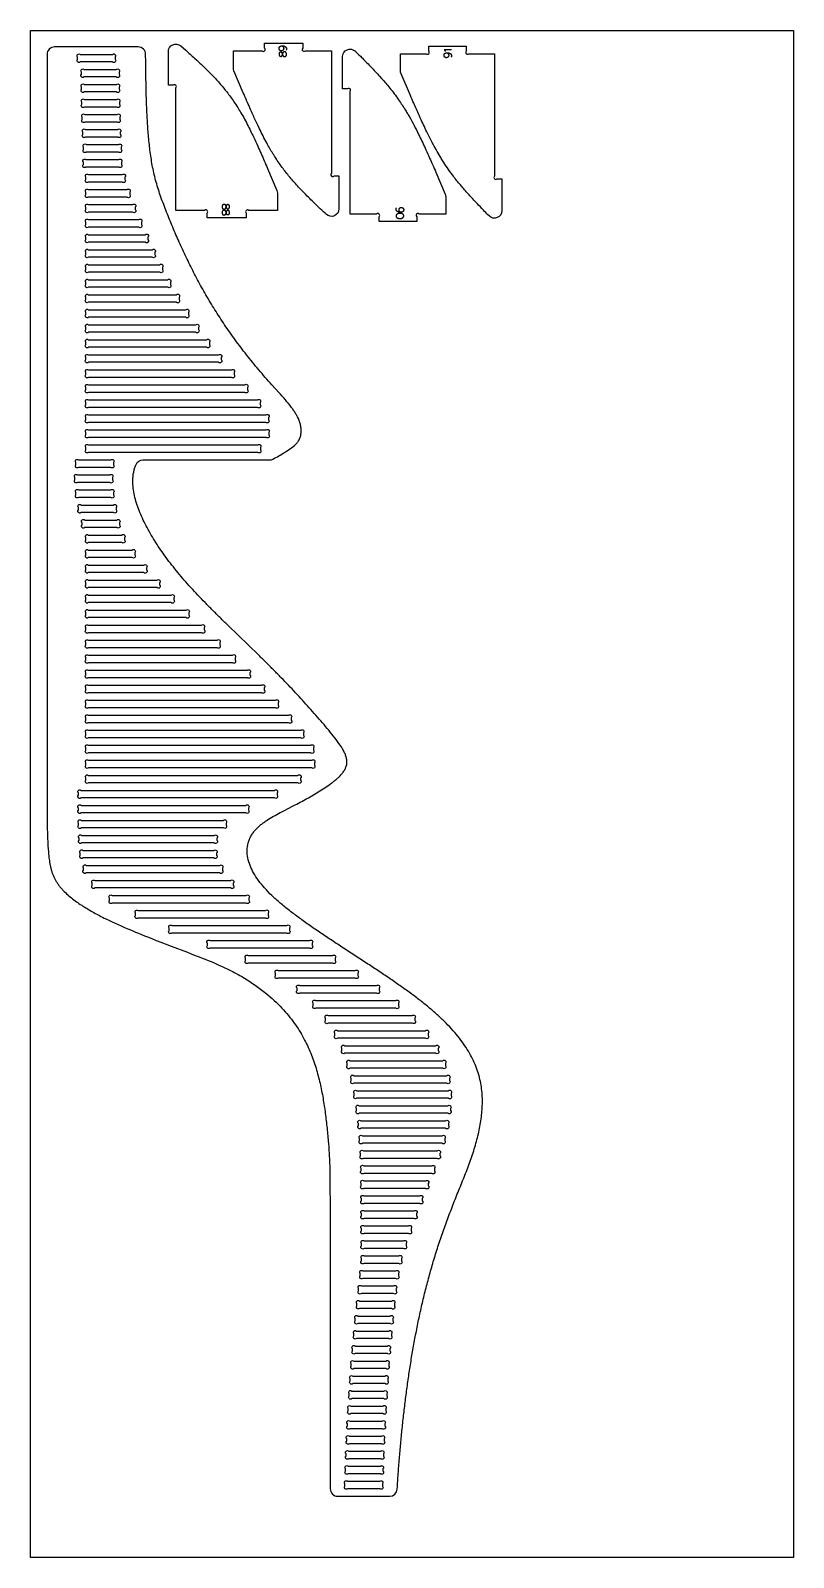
# Model space of a CAD drawing. Header units: millimetres. Extents: x 129 to 4060, y -1224 to 1216.
# Drawn here: x 2840 to 4060, y -1224 to 1216 of the extents above; entities that cross this region are included whole.
import ezdxf

# ---------------------------------------------------------------- set-up
doc = ezdxf.new("R2010")
doc.units = ezdxf.units.MM
for name, color, linetype, true_color in [('cnc kesim', 30, 'Continuous', 0xff7300), ('Layer 01', 18, 'Continuous', 0x000000), ('çizim', 5, 'Continuous', 0x0500ff)]:
    doc.layers.add(name, color=color, linetype=linetype, true_color=true_color)

msp = doc.modelspace()

# ---------------------------------------------------------------- linework, layer by layer
at = {"layer": 'cnc kesim'}
for points in [[(3319.3, -1109.5), (3319.3, -1114.6, 0.414214), (3331.3, -1126.6), (3414.5, -1126.6, 0.395656), (3426.4, -1115.3), (3426.5, -1114.6, -0.002174), (3428.1, -1090.6, -0.002402), (3429.9, -1066.6, -0.00255), (3432, -1042.6, -0.002712), (3434.4, -1018.6, -0.00289), (3437, -994.6, -0.003086), (3439.9, -970.6, -0.003301), (3443.1, -946.6, -0.003538), (3446.6, -922.6, -0.003799), (3450.5, -898.6, -0.004084), (3454.8, -874.6, -0.004393), (3459.5, -850.6, -0.004726), (3464.7, -826.6, -0.005075), (3470.3, -802.6, -0.005425), (3476.5, -778.6, -0.005749), (3483.3, -754.6, -0.005991), (3490.7, -730.6, -0.006044), (3498.7, -706.6, -0.005838), (3507.4, -682.6, -0.004869), (3516.6, -658.6, -0.002242), (3526.2, -634.6, 0.002085), (3535.9, -610.6, 0.010889), (3544.8, -586.6, 0.015032), (3552.4, -562.6, 0.01927), (3558.2, -538.6, 0.024917), (3561.7, -514.6, 0.031544), (3562.6, -490.6, 0.018351), (3561.8, -478.6, 0.019879), (3560.1, -466.6, 0.021132), (3557.3, -454.6, 0.021683), (3553.5, -442.6, 0.021428), (3548.4, -430.6, 0.02019), (3542.2, -418.6, 0.018624), (3534.7, -406.6, 0.017367), (3526, -394.6, 0.01584), (3516, -382.6, 0.014101), (3504.7, -370.6, 0.01226), (3492.1, -358.6, 0.010411), (3478.3, -346.6, 0.008629), (3463.5, -334.6, 0.006967), (3447.6, -322.6, 0.005456), (3430.9, -310.6, 0.004114), (3413.5, -298.6, 0.002897), (3395.6, -286.6, 0.002107), (3377.3, -274.6), (3340.4, -250.6, -0.00152), (3322.2, -238.6, -0.002614), (3304.2, -226.6, -0.003886), (3286.7, -214.6, -0.005378), (3270, -202.6, -0.00758), (3254.1, -190.6, -0.010298), (3239.3, -178.6, -0.015359), (3226, -166.6, -0.01958), (3214.4, -154.6, -0.023653), (3204.7, -142.6, -0.028929), (3196.9, -130.6, -0.035719), (3191.2, -118.6, -0.044149), (3187.7, -106.6, -0.05373), (3186.5, -94.6, -0.06306), (3188.2, -82.6), (3188.2, -82.5, -0.015795), (3189.1, -79.6, -0.015755), (3190.2, -76.8, -0.01558), (3191.4, -74, -0.015223), (3192.8, -71.4, -0.014675), (3194.4, -68.8, -0.013976), (3196.1, -66.3, -0.013111), (3197.9, -63.9, -0.012195), (3199.9, -61.6, -0.015453), (3202, -59.4), (3204.1, -57.3, -0.009286), (3206.3, -55.3, -0.008381), (3208.6, -53.4, -0.007522), (3211, -51.5, -0.006726), (3213.4, -49.7, -0.005989), (3215.9, -48, -0.010002), (3218.4, -46.3), (3220.9, -44.7), (3223.5, -43.1), (3226.1, -41.5), (3228.7, -40), (3231.3, -38.5), (3234, -37.1), (3236.6, -35.6), (3239.3, -34.2), (3242, -32.8), (3247.3, -30.1), (3258.1, -24.6), (3263.4, -21.8), (3266.1, -20.4), (3268.8, -19), (3271.4, -17.6), (3274.1, -16.2), (3276.8, -14.7), (3279.4, -13.3), (3282, -11.8), (3284.7, -10.4), (3287.3, -8.9), (3289.9, -7.4), (3292.5, -5.9), (3295.1, -4.3), (3297.7, -2.8), (3300.3, -1.2), (3302.9, 0.4), (3305.4, 2), (3308, 3.6), (3310.5, 5.3), (3313, 6.9), (3315.5, 8.6), (3317.9, 10.4), (3320.4, 12.2), (3322, 13.4), (3322.8, 14), (3325.1, 15.9, 0.005433), (3327.5, 17.8, 0.006236), (3329.8, 19.7, 0.007282), (3332, 21.7, 0.008421), (3334.2, 23.8, 0.010333), (3336.3, 26, 0.012381), (3338.2, 28.3, 0.015417), (3340.1, 30.6, 0.01893), (3341.8, 33.1, 0.022982), (3343.3, 35.7, 0.016225), (3344, 37.4), (3344.5, 38.5, 0.029453), (3345.3, 41.3, 0.03212), (3345.9, 44.3, 0.031151), (3346, 47.2, 0.029261), (3345.8, 50.2, 0.025794), (3345.3, 53.2, 0.021675), (3344.5, 56.1, 0.01791), (3343.5, 58.9, 0.014109), (3342.4, 61.4), (3342.3, 61.6, 0.01179), (3340.9, 64.3, 0.009402), (3339.4, 67, 0.007706), (3337.9, 69.5, 0.00901), (3336.3, 72.1), (3335.3, 73.4, 0.014275), (3326.5, 85.4, 0.006157), (3316.9, 97.4, 0.004447), (3306.9, 109.4, 0.003573), (3296.5, 121.4, 0.003064), (3285.9, 133.4, 0.002749), (3275, 145.4, 0.002547), (3263.9, 157.4, 0.00242), (3252.6, 169.4, 0.002344), (3241, 181.4, 0.002307), (3229.2, 193.4, 0.002403), (3217.2, 205.4, 0.002915), (3205, 217.4), (3155.5, 265.4, -0.001509), (3143.2, 277.4, -0.00217), (3131.2, 289.4, -0.002877), (3119.3, 301.4, -0.003657), (3107.8, 313.4, -0.004539), (3096.6, 325.4, -0.005559), (3085.9, 337.4, -0.006634), (3075.7, 349.4, -0.007036), (3066.1, 361.4, -0.007393), (3057, 373.4, -0.007854), (3048.5, 385.4, -0.008451), (3040.5, 397.4, -0.009228), (3033.2, 409.4, -0.010254), (3026.5, 421.4, -0.011632), (3020.4, 433.4, -0.013403), (3015.1, 445.4, -0.016063), (3010.6, 457.4, -0.020198), (3007.1, 469.4, -0.024768), (3004.7, 481.4, -0.031609), (3003.7, 493.4, -0.013333), (3003.7, 497.1), (3003.7, 497.9, -0.009462), (3003.9, 500.9, -0.009955), (3004.1, 503.9, -0.010444), (3004.5, 506.9, -0.010936), (3005.1, 509.9, -0.011404), (3005.7, 512.8, -0.011856), (3006.5, 515.8), (3007, 517.4, -0.021073), (3008.8, 522.1, -0.30123), (3019.8, 529.4), (3222.2, 529.4, 0.119984), (3227.7, 530.8, 0.017965), (3246.4, 541.4, 0.020541), (3257.6, 549, 0.054786), (3266.4, 556.8), (3267.1, 557.6, 0.025346), (3268.7, 560.1, 0.025507), (3270.1, 562.8, 0.024388), (3271.2, 565.4), (3271.2, 565.6, 0.02478), (3272.1, 568.4, 0.023797), (3272.6, 571.4, 0.02237), (3272.9, 574.4, 0.020788), (3272.9, 577.4, 0.019237), (3272.7, 580.4, 0.017646), (3272.3, 583.3, 0.016189), (3271.6, 586.3, 0.015953), (3270.8, 589.2), (3270.7, 589.4, 0.052568), (3265.4, 601.4), (3264.6, 602.8, 0.008114), (3263, 605.4, 0.00704), (3261.3, 607.9, 0.006067), (3259.6, 610.4, 0.006279), (3257.8, 612.8), (3257.4, 613.4, 0.015156), (3247.7, 625.4, 0.005777), (3237.1, 637.4), (3226.2, 649.4, -0.003167), (3215.5, 661.4, -0.004912), (3205.1, 673.4, -0.004849), (3195.1, 685.4, -0.004638), (3185.5, 697.4, -0.004511), (3176.3, 709.4, -0.00444), (3167.4, 721.4, -0.004409), (3158.8, 733.4, -0.004409), (3150.5, 745.4, -0.004431), (3142.6, 757.4, -0.004474), (3134.9, 769.4, -0.004532), (3127.6, 781.4, -0.004581), (3120.5, 793.4, -0.004304), (3113.7, 805.4, -0.003954), (3107.2, 817.4, -0.003678), (3100.9, 829.4, -0.003461), (3094.9, 841.4, -0.003295), (3089, 853.4, -0.003172), (3083.4, 865.4, -0.003089), (3077.9, 877.4, -0.003044), (3072.6, 889.4, -0.003039), (3067.4, 901.4, -0.003076), (3062.5, 913.4, -0.003162), (3057.7, 925.4, -0.002944), (3053.1, 937.4, -0.004519), (3048.7, 949.4, -0.00805), (3044.6, 961.4, -0.010171), (3041, 973.4, -0.010481), (3037.9, 985.4, -0.009558), (3035.4, 997.4, -0.008233), (3033.3, 1009.4, -0.006865), (3031.5, 1021.4, -0.005655), (3030.1, 1033.4, -0.004655), (3028.9, 1045.4, -0.00385), (3027.9, 1057.4, -0.003208), (3027.1, 1069.4, -0.002697), (3026.4, 1081.4, -0.002288), (3025.9, 1093.4, -0.001957), (3025.4, 1105.4, -0.00315), (3025.1, 1117.4), (3024.8, 1129.4), (3024.6, 1141.4), (3024.4, 1153.4), (3024.3, 1165.4), (3024.2, 1177.4), (3024.2, 1177.5, 0.413177), (3012.2, 1189.4), (2878.6, 1189.4, 0.414214), (2866.6, 1177.4), (2866.6, -10.6, 0.001145), (2866.6, -34.6, 0.003073), (2866.9, -58.6, 0.007485), (2867.7, -82.6), (2867.9, -85.6), (2868, -88.2), (2868.2, -90.7), (2868.4, -93.3), (2868.6, -95.8), (2868.8, -98.3), (2869, -100.8), (2869.3, -103.4), (2869.6, -105.9), (2869.6, -106.6), (2869.9, -108.4), (2870.2, -110.9), (2870.6, -113.4), (2871, -115.9), (2871.5, -118.4), (2872.1, -120.9, 0.006274), (2872.7, -123.4, 0.006828), (2873.3, -125.8, 0.007349), (2874.1, -128.3, 0.007914), (2874.8, -130.6), (2874.9, -130.7, 0.008257), (2875.7, -133, 0.008603), (2876.7, -135.4, 0.008842), (2877.7, -137.7, 0.008977), (2878.9, -140, 0.008995), (2880.1, -142.2, 0.008897), (2881.3, -144.4, 0.008701), (2882.7, -146.6, 0.008406), (2884.1, -148.6, 0.008048), (2885.6, -150.7, 0.007626), (2887.2, -152.7, 0.00711), (2888.8, -154.6), (2888.8, -154.6, 0.006714), (2890.5, -156.5, 0.006268), (2892.2, -158.4, 0.011283), (2894, -160.2), (2895.8, -162), (2897.7, -163.7), (2899.5, -165.5), (2901.5, -167.1), (2903.4, -168.8), (2905.4, -170.4), (2907.4, -171.9), (2909.4, -173.5), (2911.4, -175), (2913.5, -176.5), (2915.5, -178), (2917.6, -179.4), (2919.7, -180.8), (2921.9, -182.2), (2924, -183.6), (2926.1, -184.9), (2928.3, -186.3), (2930.5, -187.6), (2932.7, -188.9), (2934.8, -190.2), (2937.1, -191.4), (2939.3, -192.7), (2941.5, -193.9), (2943.7, -195.1), (2945.9, -196.3), (2948.2, -197.5), (2950.4, -198.7), (2952.7, -199.9), (2955, -201), (2958, -202.6), (2959.5, -203.3), (2961.8, -204.4), (2964.1, -205.5), (2966.4, -206.6), (2968.6, -207.7), (2970.9, -208.8), (2975.6, -210.9), (2980.2, -213), (2984.8, -215.1), (2989.5, -217.1), (2994.1, -219.1), (2998.8, -221.1), (3003.5, -223.1), (3008.2, -225), (3012.9, -227), (3017.6, -228.9), (3022.3, -230.8), (3027, -232.7), (3034.1, -235.5), (3041.2, -238.3), (3048.3, -241.1), (3055.4, -243.8), (3064.9, -247.4), (3091, -257.4), (3098.1, -260.1), (3105.2, -262.9), (3109.9, -264.7), (3114.7, -266.6), (3119.4, -268.5), (3124.1, -270.4), (3128.8, -272.3), (3133.5, -274.3), (3135.8, -275.3), (3138.1, -276.3), (3140.4, -277.3), (3142.8, -278.3), (3145.1, -279.4), (3147.4, -280.4), (3149.7, -281.5), (3152, -282.6), (3154.3, -283.7), (3156.6, -284.8), (3158.9, -285.9), (3161.1, -287), (3163.4, -288.2), (3165.6, -289.4), (3167.9, -290.6), (3170.1, -291.8), (3172.3, -293), (3174.6, -294.2), (3176.8, -295.5), (3179, -296.8), (3181.2, -298), (3182, -298.6, -0.035116), (3216.3, -322.6, -0.033381), (3242.1, -346.6, -0.033905), (3261.9, -370.6, -0.031479), (3276.8, -394.6, -0.026655), (3288.1, -418.6, -0.022189), (3296.6, -442.6, -0.018548), (3303, -466.6, -0.013252), (3307.8, -490.6, -0.009623), (3311.4, -514.6, -0.007481), (3314.3, -538.6, -0.005898), (3316.4, -562.6), (3316.9, -568.6), (3317.3, -573.6), (3317.6, -578.7), (3317.7, -581.2), (3317.9, -583.8), (3318, -586.6), (3318.1, -588.8), (3318.2, -591.4), (3318.3, -593.9), (3318.5, -599), (3318.6, -604.1), (3318.7, -609.2), (3318.7, -610.6, -0.002345), (3318.9, -634.6), (3319, -657.4), (3319.1, -682.6), (3319.2, -705.7), (3319.2, -746.3), (3319.3, -790.6), (3319.3, -862.6), (3319.3, -982.6)], [(2971.2, 1177.4, -1), (2975.4, 1173.2), (2975.4, 1169.7, -1), (2971.2, 1165.4), (2919.7, 1165.4, -1), (2915.4, 1169.7), (2915.4, 1173.2, -1), (2919.7, 1177.4)], [(3072.5, 1123.9, 1), (3068.2, 1128.2), (3060.5, 1128.2), (3060.5, 1181.9, -0.292863), (3067.5, 1192.8, -0.293626), (3080.3, 1191), (3088.4, 1184, -0.003444), (3095.2, 1177.9, -0.002675), (3102.3, 1171.5), (3106.1, 1168.1, -0.006356), (3116, 1158.7, -0.006479), (3126.3, 1148.5), (3129.3, 1145.5, -0.011715), (3142, 1131.8), (3144, 1129.5, -0.012763), (3154, 1117.4, -0.016587), (3165.3, 1101.9, -0.009293), (3171.5, 1092.4, -0.007232), (3176.4, 1084.3, -0.014603), (3188.1, 1063, -0.003811), (3193.1, 1052.8, -0.006069), (3201.9, 1034.3), (3203.5, 1030.7, -0.004334), (3213.9, 1007.2, -0.001124), (3219.2, 995.1), (3234, 960, -0.099428), (3234.9, 955.5), (3234.9, 928.2), (3189.1, 928.2, 1), (3184.9, 923.9), (3184.9, 916.2), (3122.5, 916.2), (3122.5, 923.9, 1), (3118.2, 928.2), (3072.5, 928.2)], [(3321.3, 987.4, 1), (3325.6, 983.2), (3333.3, 983.2), (3333.3, 930.6, -0.297521), (3326.1, 919.6, -0.298355), (3313.2, 921.8), (3311.4, 923.5, -0.002928), (3300.8, 933.4), (3297, 937, -0.003783), (3290.5, 943.3, -0.003597), (3282.7, 951, -0.006564), (3271.3, 962.8), (3268.8, 965.5, -0.012145), (3255.3, 980.7), (3254.4, 981.8, -0.015679), (3242.5, 996.9, -0.017576), (3230.3, 1014.8, -0.003491), (3227.7, 1018.9, -0.013658), (3217.9, 1035.9, -0.012164), (3206.3, 1058.5), (3204, 1063.4, -0.004669), (3196, 1080.6, -0.004004), (3185.7, 1103.7), (3185.5, 1104.1, -0.001449), (3180.3, 1116.2), (3165.4, 1151.3, -0.100061), (3164.5, 1155.9), (3164.5, 1183.2), (3210.3, 1183.2, 1), (3214.5, 1187.4), (3214.5, 1195.2), (3275.3, 1195.2), (3275.3, 1187.4, 1), (3279.6, 1183.2), (3321.3, 1183.2)], [(3339.1, 1173.8, -0.663334), (3359.5, 1182.4), (3359.9, 1182, -0.003022), (3370, 1172), (3370.9, 1171.2, -0.003121), (3379.8, 1162.2, -0.002559), (3386.3, 1155.4, -0.006624), (3398.2, 1142.7), (3401.5, 1139, -0.01167), (3414.6, 1123.6), (3416.3, 1121.5, -0.017897), (3430.3, 1102.7, -0.014084), (3440.7, 1086.5, -0.005838), (3444.1, 1081, -0.01657), (3458.9, 1053.3, -0.002895), (3462, 1047, -0.005699), (3472.4, 1024.8, -0.002409), (3478.3, 1011.7, -0.001454), (3482.9, 1001.3, -0.002138), (3488.2, 989.2), (3503.1, 954.2, -0.100701), (3504.1, 949.5), (3504.1, 922.3), (3461.8, 922.3, 1), (3457.6, 918), (3457.6, 910.3), (3397.6, 910.3), (3397.6, 918, 1), (3393.3, 922.3), (3351.1, 922.3), (3351.1, 1118, 1), (3346.9, 1122.3), (3339.1, 1122.3)], [(3582, 982.7, 1), (3586.2, 978.5), (3594, 978.5), (3594, 927.8, -0.669973), (3573.4, 919.3, -0.001521), (3566.2, 926.6), (3564.2, 928.7, -0.003431), (3554.7, 938.6, -0.002362), (3548.8, 944.8, -0.006078), (3536.8, 958.1, -0.00385), (3531.5, 964.1, -0.009234), (3520.7, 977.2, -0.007136), (3514.8, 984.8, -0.020497), (3498.9, 1007.9, -0.005165), (3495, 1014.2, -0.015881), (3482.4, 1036.7, -0.007191), (3473.8, 1053.8, -0.005911), (3463.4, 1075.9), (3461.4, 1080.1, -0.002973), (3452.8, 1099.4, -0.001112), (3447.6, 1111.6), (3432.6, 1146.6, -0.100837), (3431.6, 1151.3), (3431.6, 1178.5), (3472.6, 1178.5, 1), (3476.8, 1182.7), (3476.8, 1190.5), (3536.8, 1190.5), (3536.8, 1182.7, 1), (3541, 1178.5), (3582, 1178.5)], [(2977.3, 1153.4, -1), (2981.6, 1149.2), (2981.6, 1145.7, -1), (2977.3, 1141.4), (2925.8, 1141.4, -1), (2921.6, 1145.7), (2921.6, 1149.2, -1), (2925.8, 1153.4)], [(2977.6, 1129.4, -1), (2981.8, 1125.2), (2981.8, 1121.7, -1), (2977.6, 1117.4), (2926.1, 1117.4, -1), (2921.8, 1121.7), (2921.8, 1125.2, -1), (2926.1, 1129.4)], [(2978, 1105.4, -1), (2982.2, 1101.2), (2982.2, 1097.7, -1), (2978, 1093.4), (2926.5, 1093.4, -1), (2922.2, 1097.7), (2922.2, 1101.2, -1), (2926.5, 1105.4)], [(2978.6, 1081.4, -1), (2982.8, 1077.2), (2982.8, 1073.7, -1), (2978.6, 1069.4), (2927.1, 1069.4, -1), (2922.8, 1073.7), (2922.8, 1077.2, -1), (2927.1, 1081.4)], [(2979.5, 1057.4, -1), (2983.7, 1053.2), (2983.7, 1049.7, -1), (2979.5, 1045.4), (2928, 1045.4, -1), (2923.7, 1049.7), (2923.7, 1053.2, -1), (2928, 1057.4)], [(2980.8, 1033.4, -1), (2985, 1029.2), (2985, 1025.7, -1), (2980.8, 1021.4), (2929.3, 1021.4, -1), (2925, 1025.7), (2925, 1029.2, -1), (2929.3, 1033.4)], [(2981.1, 1009.4, -1), (2985.4, 1005.2), (2985.4, 1001.7, -1), (2981.1, 997.4), (2928.8, 997.4, -1), (2924.6, 1001.7), (2924.6, 1005.2, -1), (2928.8, 1009.4)], [(2986.8, 985.4, -1), (2991, 981.2), (2991, 977.7, -1), (2986.8, 973.4), (2932.8, 973.4, -1), (2928.6, 977.7), (2928.6, 981.2, -1), (2932.8, 985.4)], [(2994.4, 961.4, -1), (2998.7, 957.2), (2998.7, 953.7, -1), (2994.4, 949.4), (2932.8, 949.4, -1), (2928.6, 953.7), (2928.6, 957.2, -1), (2932.8, 961.4)], [(3003.4, 937.4, -1), (3007.7, 933.2), (3007.7, 929.7, -1), (3003.4, 925.4), (2932.8, 925.4, -1), (2928.6, 929.7), (2928.6, 933.2, -1), (2932.8, 937.4)], [(3013.2, 913.4, -1), (3017.4, 909.2), (3017.4, 905.7, -1), (3013.2, 901.4), (2932.8, 901.4, -1), (2928.6, 905.7), (2928.6, 909.2, -1), (2932.8, 913.4)], [(3023.6, 889.4, -1), (3027.9, 885.2), (3027.9, 881.7, -1), (3023.6, 877.4), (2932.8, 877.4, -1), (2928.6, 881.7), (2928.6, 885.2, -1), (2932.8, 889.4)], [(3034.8, 865.4, -1), (3039, 861.2), (3039, 857.7, -1), (3034.8, 853.4), (2932.8, 853.4, -1), (2928.6, 857.7), (2928.6, 861.2, -1), (2932.8, 865.4)], [(3046.7, 841.4, -1), (3050.9, 837.2), (3050.9, 833.7, -1), (3046.7, 829.4), (2932.8, 829.4, -1), (2928.6, 833.7), (2928.6, 837.2, -1), (2932.8, 841.4)], [(3059.5, 817.4, -1), (3063.7, 813.2), (3063.7, 809.7, -1), (3059.5, 805.4), (2932.8, 805.4, -1), (2928.6, 809.7), (2928.6, 813.2, -1), (2932.8, 817.4)], [(3073.3, 793.4, -1), (3077.6, 789.2), (3077.6, 785.7, -1), (3073.3, 781.4), (2932.8, 781.4, -1), (2928.6, 785.7), (2928.6, 789.2, -1), (2932.8, 793.4)], [(3088.3, 769.4, -1), (3092.6, 765.2), (3092.6, 761.7, -1), (3088.3, 757.4), (2932.8, 757.4, -1), (2928.6, 761.7), (2928.6, 765.2, -1), (2932.8, 769.4)], [(3104.6, 745.4, -1), (3108.8, 741.2), (3108.8, 737.7, -1), (3104.6, 733.4), (2932.8, 733.4, -1), (2928.6, 737.7), (2928.6, 741.2, -1), (2932.8, 745.4)], [(3122, 721.4, -1), (3126.3, 717.2), (3126.3, 713.7, -1), (3122, 709.4), (2932.8, 709.4, -1), (2928.6, 713.7), (2928.6, 717.2, -1), (2932.8, 721.4)], [(3140.9, 697.4, -1), (3145.1, 693.2), (3145.1, 689.7, -1), (3140.9, 685.4), (2932.8, 685.4, -1), (2928.6, 689.7), (2928.6, 693.2, -1), (2932.8, 697.4)], [(3161.3, 673.4, -1), (3165.5, 669.2), (3165.5, 665.7, -1), (3161.3, 661.4), (2932.8, 661.4, -1), (2928.6, 665.7), (2928.6, 669.2, -1), (2932.8, 673.4)], [(3182.8, 649.4, -1), (3187.1, 645.2), (3187.1, 641.7, -1), (3182.8, 637.4), (2932.8, 637.4, -1), (2928.6, 641.7), (2928.6, 645.2, -1), (2932.8, 649.4)], [(3203.2, 625.4, -1), (3207.4, 621.2), (3207.4, 617.7, -1), (3203.2, 613.4), (2932.8, 613.4, -1), (2928.6, 617.7), (2928.6, 621.2, -1), (2932.8, 625.4)], [(3216.5, 601.4, -1), (3220.7, 597.2), (3220.7, 593.7, -1), (3216.5, 589.4), (2932.8, 589.4, -1), (2928.6, 593.7), (2928.6, 597.2, -1), (2932.8, 601.4)], [(3217, 577.4, -1), (3221.2, 573.2), (3221.2, 569.7, -1), (3217, 565.4), (2932.8, 565.4, -1), (2928.6, 569.7), (2928.6, 573.2, -1), (2932.8, 577.4)], [(3203.4, 553.4, -1), (3207.6, 549.2), (3207.6, 545.7, -1), (3203.4, 541.4), (2932.8, 541.4, -1), (2928.6, 545.7), (2928.6, 549.2, -1), (2932.8, 553.4)], [(2968.6, 529.4, -1), (2972.8, 525.2), (2972.8, 521.7, -1), (2968.6, 517.4), (2917, 517.4, -1), (2912.8, 521.7), (2912.8, 525.2, -1), (2917, 529.4)], [(2966.9, 505.4, -1), (2971.1, 501.2), (2971.1, 497.7, -1), (2966.9, 493.4), (2915.4, 493.4, -1), (2911.1, 497.7), (2911.1, 501.2, -1), (2915.4, 505.4)], [(2968.6, 481.4, -1), (2972.8, 477.2), (2972.8, 473.7, -1), (2968.6, 469.4), (2917.1, 469.4, -1), (2912.8, 473.7), (2912.8, 477.2, -1), (2917.1, 481.4)], [(2972.6, 457.4, -1), (2976.8, 453.2), (2976.8, 449.7, -1), (2972.6, 445.4), (2921.1, 445.4, -1), (2916.8, 449.7), (2916.8, 453.2, -1), (2921.1, 457.4)], [(2978.3, 433.4, -1), (2982.5, 429.2), (2982.5, 425.7, -1), (2978.3, 421.4), (2926.8, 421.4, -1), (2922.5, 425.7), (2922.5, 429.2, -1), (2926.8, 433.4)], [(2986.3, 409.4, -1), (2990.5, 405.2), (2990.5, 401.7, -1), (2986.3, 397.4), (2932.8, 397.4, -1), (2928.6, 401.7), (2928.6, 405.2, -1), (2932.8, 409.4)], [(3002.8, 385.4, -1), (3007, 381.2), (3007, 377.7, -1), (3002.8, 373.4), (2932.8, 373.4, -1), (2928.6, 377.7), (2928.6, 381.2, -1), (2932.8, 385.4)], [(3021.5, 361.4, -1), (3025.7, 357.2), (3025.7, 353.7, -1), (3021.5, 349.4), (2932.8, 349.4, -1), (2928.6, 353.7), (2928.6, 357.2, -1), (2932.8, 361.4)], [(3042.4, 337.4, -1), (3046.6, 333.2), (3046.6, 329.7, -1), (3042.4, 325.4), (2932.8, 325.4, -1), (2928.6, 329.7), (2928.6, 333.2, -1), (2932.8, 337.4)], [(3065.1, 313.4, -1), (3069.3, 309.2), (3069.3, 305.7, -1), (3065.1, 301.4), (2932.8, 301.4, -1), (2928.6, 305.7), (2928.6, 309.2, -1), (2932.8, 313.4)], [(3089, 289.4, -1), (3093.2, 285.2), (3093.2, 281.7, -1), (3089, 277.4), (2932.8, 277.4, -1), (2928.6, 281.7), (2928.6, 285.2, -1), (2932.8, 289.4)], [(3113.6, 265.4, -1), (3117.9, 261.2), (3117.9, 257.7, -1), (3113.6, 253.4), (2932.8, 253.4, -1), (2928.6, 257.7), (2928.6, 261.2, -1), (2932.8, 265.4)], [(3138.5, 241.4, -1), (3142.7, 237.2), (3142.7, 233.7, -1), (3138.5, 229.4), (2932.8, 229.4, -1), (2928.6, 233.7), (2928.6, 237.2, -1), (2932.8, 241.4)], [(3163, 217.4, -1), (3167.2, 213.2), (3167.2, 209.7, -1), (3163, 205.4), (2932.8, 205.4, -1), (2928.6, 209.7), (2928.6, 213.2, -1), (2932.8, 217.4)], [(3186.8, 193.4, -1), (3191, 189.2), (3191, 185.7, -1), (3186.8, 181.4), (2932.8, 181.4, -1), (2928.6, 185.7), (2928.6, 189.2, -1), (2932.8, 193.4)], [(3209.7, 169.4, -1), (3213.9, 165.2), (3213.9, 161.7, -1), (3209.7, 157.4), (2932.8, 157.4, -1), (2928.6, 161.7), (2928.6, 165.2, -1), (2932.8, 169.4)], [(3231.7, 145.4, -1), (3235.9, 141.2), (3235.9, 137.7, -1), (3231.7, 133.4), (2932.8, 133.4, -1), (2928.6, 137.7), (2928.6, 141.2, -1), (2932.8, 145.4)], [(3252.7, 121.4, -1), (3256.9, 117.2), (3256.9, 113.7, -1), (3252.7, 109.4), (2932.8, 109.4, -1), (2928.6, 113.7), (2928.6, 117.2, -1), (2932.8, 121.4)], [(3272.3, 97.4, -1), (3276.5, 93.2), (3276.5, 89.7, -1), (3272.3, 85.4), (2932.8, 85.4, -1), (2928.6, 89.7), (2928.6, 93.2, -1), (2932.8, 97.4)], [(3288.1, 73.4, -1), (3292.4, 69.2), (3292.4, 65.7, -1), (3288.1, 61.4), (2932.8, 61.4, -1), (2928.6, 65.7), (2928.6, 69.2, -1), (2932.8, 73.4)], [(3289.8, 49.4, -1), (3294, 45.2), (3294, 41.7, -1), (3289.8, 37.4), (2932.8, 37.4, -1), (2928.6, 41.7), (2928.6, 45.2, -1), (2932.8, 49.4)], [(3267.8, 25.4, -1), (3272, 21.2), (3272, 17.7, -1), (3267.8, 13.4), (2932.8, 13.4, -1), (2928.6, 17.7), (2928.6, 21.2, -1), (2932.8, 25.4)], [(3230.1, 1.4, -1), (3234.3, -2.8), (3234.3, -6.3, -1), (3230.1, -10.6), (2920.8, -10.6, -1), (2916.6, -6.3), (2916.6, -2.8, -1), (2920.8, 1.4)], [(3184.4, -22.6, -1), (3188.7, -26.8), (3188.7, -30.3, -1), (3184.4, -34.6), (2920.9, -34.6, -1), (2916.6, -30.3), (2916.6, -26.8, -1), (2920.9, -22.6)], [(3148.6, -46.6, -1), (3152.8, -50.8), (3152.8, -54.3, -1), (3148.6, -58.6), (2921.2, -58.6, -1), (2916.9, -54.3), (2916.9, -50.8, -1), (2921.2, -46.6)], [(3134, -70.6, -1), (3138.2, -74.8), (3138.2, -78.3, -1), (3134, -82.6), (2922, -82.6, -1), (2917.7, -78.3), (2917.7, -74.8, -1), (2922, -70.6)], [(3133.4, -94.6, -1), (3137.7, -98.8), (3137.7, -102.3, -1), (3133.4, -106.6), (2923.9, -106.6, -1), (2919.6, -102.3), (2919.6, -98.8, -1), (2923.9, -94.6)], [(3142.7, -118.6, -1), (3146.9, -122.8), (3146.9, -126.3, -1), (3142.7, -130.6), (2929.1, -130.6, -1), (2924.8, -126.3), (2924.8, -122.8, -1), (2929.1, -118.6)], [(3160.2, -142.6, -1), (3164.4, -146.8), (3164.4, -150.3, -1), (3160.2, -154.6), (2943, -154.6, -1), (2938.8, -150.3), (2938.8, -146.8, -1), (2943, -142.6)], [(3185.1, -166.6, -1), (3189.3, -170.8), (3189.3, -174.3, -1), (3185.1, -178.6), (2970.7, -178.6, -1), (2966.4, -174.3), (2966.4, -170.8, -1), (2970.7, -166.6)], [(3215.7, -190.6, -1), (3220, -194.8), (3220, -198.3, -1), (3215.7, -202.6), (3012.2, -202.6, -1), (3008, -198.3), (3008, -194.8, -1), (3012.2, -190.6)], [(3250, -214.6, -1), (3254.2, -218.8), (3254.2, -222.3, -1), (3250, -226.6), (3066.1, -226.6, -1), (3061.9, -222.3), (3061.9, -218.8, -1), (3066.1, -214.6)], [(3286.2, -238.6, -1), (3290.4, -242.8), (3290.4, -246.3, -1), (3286.2, -250.6), (3127.3, -250.6, -1), (3123, -246.3), (3123, -242.8, -1), (3127.3, -238.6)], [(3323.1, -262.6, -1), (3327.3, -266.8), (3327.3, -270.3, -1), (3323.1, -274.6), (3188.3, -274.6, -1), (3184.1, -270.3), (3184.1, -266.8, -1), (3188.3, -262.6)], [(3359.3, -286.6, -1), (3363.5, -290.8), (3363.5, -294.3, -1), (3359.3, -298.6), (3236.2, -298.6, -1), (3232, -294.3), (3232, -290.8, -1), (3236.2, -286.6)], [(3393.4, -310.6, -1), (3397.6, -314.8), (3397.6, -318.3, -1), (3393.4, -322.6), (3270.5, -322.6, -1), (3266.3, -318.3), (3266.3, -314.8, -1), (3270.5, -310.6)], [(3424.1, -334.6, -1), (3428.3, -338.8), (3428.3, -342.3, -1), (3424.1, -346.6), (3296.4, -346.6, -1), (3292.1, -342.3), (3292.1, -338.8, -1), (3296.4, -334.6)], [(3450.4, -358.6, -1), (3454.7, -362.8), (3454.7, -366.3, -1), (3450.4, -370.6), (3316.1, -370.6, -1), (3311.9, -366.3), (3311.9, -362.8, -1), (3316.1, -358.6)], [(3471.7, -382.6, -1), (3476, -386.8), (3476, -390.3, -1), (3471.7, -394.6), (3331, -394.6, -1), (3326.8, -390.3), (3326.8, -386.8, -1), (3331, -382.6)], [(3488, -406.6, -1), (3492.2, -410.8), (3492.2, -414.3, -1), (3488, -418.6), (3342.3, -418.6, -1), (3338.1, -414.3), (3338.1, -410.8, -1), (3342.3, -406.6)], [(3499.2, -430.6, -1), (3503.5, -434.8), (3503.5, -438.3, -1), (3499.2, -442.6), (3350.8, -442.6, -1), (3346.6, -438.3), (3346.6, -434.8, -1), (3350.8, -430.6)], [(3505.8, -454.6, -1), (3510.1, -458.8), (3510.1, -462.3, -1), (3505.8, -466.6), (3357.2, -466.6, -1), (3353, -462.3), (3353, -458.8, -1), (3357.2, -454.6)], [(3508.3, -478.6, -1), (3512.6, -482.8), (3512.6, -486.3, -1), (3508.3, -490.6), (3362, -490.6, -1), (3357.8, -486.3), (3357.8, -482.8, -1), (3362, -478.6)], [(3507.5, -502.6, -1), (3511.7, -506.8), (3511.7, -510.3, -1), (3507.5, -514.6), (3365.7, -514.6, -1), (3361.4, -510.3), (3361.4, -506.8, -1), (3365.7, -502.6)], [(3503.9, -526.6, -1), (3508.2, -530.8), (3508.2, -534.3, -1), (3503.9, -538.6), (3368.5, -538.6, -1), (3364.3, -534.3), (3364.3, -530.8, -1), (3368.5, -526.6)], [(3498.2, -550.6, -1), (3502.4, -554.8), (3502.4, -558.3, -1), (3498.2, -562.6), (3370.7, -562.6, -1), (3366.4, -558.3), (3366.4, -554.8, -1), (3370.7, -550.6)], [(3490.6, -574.6, -1), (3494.8, -578.8), (3494.8, -582.3, -1), (3490.6, -586.6), (3372.3, -586.6, -1), (3368, -582.3), (3368, -578.8, -1), (3372.3, -574.6)], [(3481.6, -598.6, -1), (3485.9, -602.8), (3485.9, -606.3, -1), (3481.6, -610.6), (3372.9, -610.6, -1), (3368.7, -606.3), (3368.7, -602.8, -1), (3372.9, -598.6)], [(3472, -622.6, -1), (3476.2, -626.8), (3476.2, -630.3, -1), (3472, -634.6), (3373.2, -634.6, -1), (3368.9, -630.3), (3368.9, -626.8, -1), (3373.2, -622.6)], [(3462.4, -646.6, -1), (3466.6, -650.8), (3466.6, -654.3, -1), (3462.4, -658.6), (3373.3, -658.6, -1), (3369.1, -654.3), (3369.1, -650.8, -1), (3373.3, -646.6)], [(3453.1, -670.6, -1), (3457.4, -674.8), (3457.4, -678.3, -1), (3453.1, -682.6), (3373.4, -682.6, -1), (3369.1, -678.3), (3369.1, -674.8, -1), (3373.4, -670.6)], [(3444.5, -694.6, -1), (3448.7, -698.8), (3448.7, -702.3, -1), (3444.5, -706.6), (3373.4, -706.6, -1), (3369.2, -702.3), (3369.2, -698.8, -1), (3373.4, -694.6)], [(3436.5, -718.6, -1), (3440.7, -722.8), (3440.7, -726.3, -1), (3436.5, -730.6), (3373.5, -730.6, -1), (3369.2, -726.3), (3369.2, -722.8, -1), (3373.5, -718.6)], [(3429.1, -742.6, -1), (3433.3, -746.8), (3433.3, -750.3, -1), (3429.1, -754.6), (3373.5, -754.6, -1), (3369.3, -750.3), (3369.3, -746.8, -1), (3373.5, -742.6)], [(3424.3, -766.6, -1), (3428.5, -770.8), (3428.5, -774.3, -1), (3424.3, -778.6), (3371.5, -778.6, -1), (3367.3, -774.3), (3367.3, -770.8, -1), (3371.5, -766.6)], [(3420.6, -790.6, -1), (3424.8, -794.8), (3424.8, -798.3, -1), (3420.6, -802.6), (3369.1, -802.6, -1), (3364.8, -798.3), (3364.8, -794.8, -1), (3369.1, -790.6)], [(3417.7, -814.6, -1), (3422, -818.8), (3422, -822.3, -1), (3417.7, -826.6), (3366.2, -826.6, -1), (3362, -822.3), (3362, -818.8, -1), (3366.2, -814.6)], [(3415.2, -838.6, -1), (3419.4, -842.8), (3419.4, -846.3, -1), (3415.2, -850.6), (3363.7, -850.6, -1), (3359.4, -846.3), (3359.4, -842.8, -1), (3363.7, -838.6)], [(3412.8, -862.6, -1), (3417.1, -866.8), (3417.1, -870.3, -1), (3412.8, -874.6), (3361.3, -874.6, -1), (3357.1, -870.3), (3357.1, -866.8, -1), (3361.3, -862.6)], [(3410.7, -886.6, -1), (3414.9, -890.8), (3414.9, -894.3, -1), (3410.7, -898.6), (3359.2, -898.6, -1), (3354.9, -894.3), (3354.9, -890.8, -1), (3359.2, -886.6)], [(3408.7, -910.6, -1), (3413, -914.8), (3413, -918.3, -1), (3408.7, -922.6), (3357.2, -922.6, -1), (3353, -918.3), (3353, -914.8, -1), (3357.2, -910.6)], [(3407, -934.6, -1), (3411.2, -938.8), (3411.2, -942.3, -1), (3407, -946.6), (3355.4, -946.6, -1), (3351.2, -942.3), (3351.2, -938.8, -1), (3355.4, -934.6)], [(3405.3, -958.6, -1), (3409.6, -962.8), (3409.6, -966.3, -1), (3405.3, -970.6), (3353.8, -970.6, -1), (3349.6, -966.3), (3349.6, -962.8, -1), (3353.8, -958.6)], [(3403.9, -982.6, -1), (3408.1, -986.8), (3408.1, -990.3, -1), (3403.9, -994.6), (3352.4, -994.6, -1), (3348.1, -990.3), (3348.1, -986.8, -1), (3352.4, -982.6)], [(3402.6, -1006.6, -1), (3406.8, -1010.8), (3406.8, -1014.3, -1), (3402.6, -1018.6), (3351.1, -1018.6, -1), (3346.8, -1014.3), (3346.8, -1010.8, -1), (3351.1, -1006.6)], [(3401.4, -1030.6, -1), (3405.7, -1034.8), (3405.7, -1038.3, -1), (3401.4, -1042.6), (3349.9, -1042.6, -1), (3345.7, -1038.3), (3345.7, -1034.8, -1), (3349.9, -1030.6)], [(3400.4, -1054.6, -1), (3404.6, -1058.8), (3404.6, -1062.3, -1), (3400.4, -1066.6), (3348.9, -1066.6, -1), (3344.6, -1062.3), (3344.6, -1058.8, -1), (3348.9, -1054.6)], [(3399.5, -1078.6, -1), (3403.7, -1082.8), (3403.7, -1086.3, -1), (3399.5, -1090.6), (3348, -1090.6, -1), (3343.7, -1086.3), (3343.7, -1082.8, -1), (3348, -1078.6)], [(3398.7, -1102.6, -1), (3402.9, -1106.8), (3402.9, -1110.3, -1), (3398.7, -1114.6), (3347.2, -1114.6, -1), (3342.9, -1110.3), (3342.9, -1106.8, -1), (3347.2, -1102.6)]]:
    msp.add_lwpolyline(points, format="xyb", close=True, dxfattribs=at)
at = {"layer": 'Layer 01'}
msp.add_lwpolyline([(2840.1, 1215.6), (4060.1, 1215.6), (4060.1, -1224.4), (2840.1, -1224.4)], close=True, dxfattribs=at)
at = {"layer": 'çizim'}
for points in [[(3241.2, 1183.2), (3241.1, 1183.2), (3241, 1183.2), (3240.9, 1183.2), (3240.8, 1183.2), (3240.7, 1183.2), (3240.6, 1183.2), (3240.5, 1183.2), (3240.4, 1183.3), (3240.3, 1183.3), (3240.2, 1183.3), (3240.1, 1183.3), (3240, 1183.3), (3239.9, 1183.4), (3239.9, 1183.4), (3239.8, 1183.4), (3239.7, 1183.5), (3239.6, 1183.5), (3239.5, 1183.5), (3239.4, 1183.6), (3239.3, 1183.6), (3239.3, 1183.7), (3239.2, 1183.7), (3239.1, 1183.8), (3239, 1183.8), (3239, 1183.9), (3238.9, 1183.9), (3238.8, 1184), (3238.8, 1184), (3238.7, 1184.1), (3238.6, 1184.2), (3238.6, 1184.2), (3238.5, 1184.3), (3238.4, 1184.4), (3238.4, 1184.4), (3238.3, 1184.5), (3238.2, 1184.6), (3238.2, 1184.7), (3238.1, 1184.7), (3238.1, 1184.8), (3238, 1184.9), (3238, 1185), (3238, 1185), (3237.9, 1185.1), (3237.9, 1185.2), (3237.8, 1185.3), (3237.8, 1185.4), (3237.8, 1185.5), (3237.7, 1185.6), (3237.7, 1185.6), (3237.7, 1185.7), (3237.6, 1185.8), (3237.6, 1185.9), (3237.6, 1186), (3237.6, 1186.1), (3237.6, 1186.2), (3237.5, 1186.3), (3237.5, 1186.4), (3237.5, 1186.5), (3237.5, 1186.6), (3237.5, 1186.7), (3237.5, 1186.8), (3237.5, 1186.9), (3237.5, 1187), (3237.5, 1187.1), (3237.5, 1187.2), (3237.5, 1187.4), (3237.5, 1187.5), (3237.5, 1187.6), (3237.5, 1187.8), (3237.5, 1187.9), (3237.5, 1188), (3237.6, 1188.1), (3237.6, 1188.2), (3237.6, 1188.4), (3237.7, 1188.5), (3237.7, 1188.6), (3237.7, 1188.7), (3237.8, 1188.8), (3237.8, 1188.9), (3237.9, 1189), (3237.9, 1189), (3237.9, 1189.1), (3237.9, 1189.1), (3238, 1189.2), (3238, 1189.2), (3238, 1189.3), (3238, 1189.3), (3238.1, 1189.4), (3238.1, 1189.4), (3238.1, 1189.4), (3238.2, 1189.5), (3238.2, 1189.5), (3238.2, 1189.6), (3238.3, 1189.6), (3238.3, 1189.6), (3238.3, 1189.7), (3238.4, 1189.7), (3238.4, 1189.8), (3238.4, 1189.8), (3238.5, 1189.8), (3238.5, 1189.9), (3238.6, 1189.9), (3238.6, 1189.9), (3238.7, 1190), (3238.7, 1190), (3238.8, 1190.1), (3238.9, 1190.2), (3239, 1190.2), (3239.1, 1190.3), (3239.2, 1190.3), (3239.3, 1190.4), (3239.4, 1190.4), (3239.5, 1190.5), (3239.6, 1190.5), (3239.7, 1190.6), (3239.8, 1190.6), (3239.9, 1190.7), (3240, 1190.7), (3240.1, 1190.8), (3240.2, 1190.8), (3240.3, 1190.8), (3240.4, 1190.9), (3240.5, 1190.9), (3240.6, 1190.9), (3240.9, 1191), (3241.1, 1191), (3241.3, 1191.1), (3241.5, 1191.1), (3241.8, 1191.1), (3242, 1191.2), (3242.3, 1191.2), (3242.5, 1191.2), (3242.8, 1191.2), (3243, 1191.2), (3243.3, 1191.1), (3243.6, 1191.1), (3243.9, 1191.1), (3244.1, 1191), (3244.4, 1191), (3244.6, 1191), (3244.9, 1190.9), (3245.1, 1190.9), (3245.3, 1190.8), (3245.6, 1190.7), (3245.8, 1190.7), (3245.9, 1190.6), (3246, 1190.6), (3246.2, 1190.5), (3246.3, 1190.5), (3246.4, 1190.4), (3246.5, 1190.4), (3246.6, 1190.3), (3246.7, 1190.3), (3246.8, 1190.2), (3246.9, 1190.2), (3247, 1190.1), (3247.1, 1190), (3247.2, 1190), (3247.3, 1189.9), (3247.4, 1189.8), (3247.5, 1189.8), (3247.6, 1189.7), (3247.7, 1189.6), (3247.8, 1189.6), (3247.9, 1189.5), (3248, 1189.4), (3248.1, 1189.3), (3248.1, 1189.2), (3248.2, 1189.2), (3248.3, 1189.1), (3248.4, 1189), (3248.5, 1188.9), (3248.5, 1188.8), (3248.6, 1188.7), (3248.7, 1188.6), (3248.7, 1188.6), (3248.8, 1188.5), (3248.9, 1188.4), (3248.9, 1188.3), (3249, 1188.2), (3249, 1188.1), (3249.1, 1188), (3249.1, 1187.9), (3249.2, 1187.8), (3249.2, 1187.7), (3249.2, 1187.6), (3249.3, 1187.5), (3249.3, 1187.4), (3249.3, 1187.3), (3249.4, 1187.2), (3249.4, 1187), (3249.4, 1186.9), (3249.4, 1186.8), (3249.4, 1186.7), (3249.5, 1186.6), (3249.5, 1186.5), (3249.5, 1186.4), (3249.5, 1186.2), (3249.5, 1186.1), (3249.5, 1186), (3249.5, 1185.8), (3249.5, 1185.8), (3249.5, 1185.7), (3249.4, 1185.6), (3249.4, 1185.6), (3249.4, 1185.5), (3249.4, 1185.4), (3249.4, 1185.4), (3249.4, 1185.3), (3249.4, 1185.3), (3249.4, 1185.2), (3249.3, 1185.1), (3249.3, 1185.1), (3249.3, 1185), (3249.3, 1184.9), (3249.3, 1184.9), (3249.2, 1184.8), (3249.2, 1184.8), (3249.2, 1184.7), (3249.2, 1184.6), (3249.1, 1184.6), (3249.1, 1184.5), (3249.1, 1184.5), (3249, 1184.4), (3249, 1184.4), (3249, 1184.3), (3248.9, 1184.2), (3248.9, 1184.2), (3248.9, 1184.1)], [(3513.3, 1185), (3501.3, 1185), (3501.4, 1185), (3501.4, 1185), (3501.5, 1185), (3501.5, 1185), (3501.6, 1184.9), (3501.7, 1184.9), (3501.7, 1184.9), (3501.8, 1184.9), (3501.8, 1184.9), (3501.9, 1184.8), (3501.9, 1184.8), (3501.9, 1184.8), (3501.9, 1184.8), (3502, 1184.8), (3502, 1184.8), (3502, 1184.8), (3502, 1184.8), (3502.1, 1184.7), (3502.1, 1184.7), (3502.1, 1184.7), (3502.1, 1184.7), (3502.1, 1184.7), (3502.2, 1184.7), (3502.2, 1184.6), (3502.2, 1184.6), (3502.2, 1184.6), (3502.2, 1184.6), (3502.3, 1184.6), (3502.3, 1184.6), (3502.3, 1184.5), (3502.3, 1184.5), (3502.3, 1184.5), (3502.4, 1184.5), (3502.4, 1184.4), (3502.4, 1184.4), (3502.5, 1184.3), (3502.5, 1184.3), (3502.5, 1184.2), (3502.6, 1184.2), (3502.6, 1184.1), (3502.6, 1184.1), (3502.6, 1184), (3502.7, 1184), (3502.7, 1183.8), (3502.8, 1183.7), (3502.8, 1183.6), (3502.8, 1183.5), (3502.9, 1183.4), (3502.9, 1183.3), (3502.9, 1183.2), (3503, 1183.1), (3503, 1182.9), (3503, 1182.8), (3503, 1182.7), (3503, 1182.6), (3503, 1182.5), (3503.1, 1182.4), (3503.1, 1182.3), (3503.1, 1182.2)], [(3505.1, 1172.2), (3505, 1172.2), (3504.9, 1172.2), (3504.8, 1172.2), (3504.7, 1172.2), (3504.6, 1172.2), (3504.5, 1172.2), (3504.4, 1172.2), (3504.3, 1172.2), (3504.2, 1172.3), (3504.1, 1172.3), (3504, 1172.3), (3503.9, 1172.3), (3503.8, 1172.4), (3503.7, 1172.4), (3503.6, 1172.4), (3503.5, 1172.5), (3503.4, 1172.5), (3503.4, 1172.5), (3503.3, 1172.6), (3503.2, 1172.6), (3503.1, 1172.7), (3503, 1172.7), (3503, 1172.7), (3502.9, 1172.8), (3502.8, 1172.9), (3502.7, 1172.9), (3502.7, 1173), (3502.6, 1173), (3502.5, 1173.1), (3502.5, 1173.1), (3502.4, 1173.2), (3502.3, 1173.3), (3502.3, 1173.4), (3502.2, 1173.4), (3502.2, 1173.5), (3502.1, 1173.6), (3502, 1173.6), (3502, 1173.7), (3501.9, 1173.8), (3501.9, 1173.9), (3501.8, 1174), (3501.8, 1174), (3501.8, 1174.1), (3501.7, 1174.2), (3501.7, 1174.3), (3501.6, 1174.4), (3501.6, 1174.5), (3501.6, 1174.5), (3501.5, 1174.6), (3501.5, 1174.7), (3501.5, 1174.8), (3501.5, 1174.9), (3501.4, 1175), (3501.4, 1175.1), (3501.4, 1175.2), (3501.4, 1175.3), (3501.4, 1175.4), (3501.4, 1175.5), (3501.3, 1175.6), (3501.3, 1175.7), (3501.3, 1175.8), (3501.3, 1175.9), (3501.3, 1176), (3501.3, 1176.1), (3501.3, 1176.2), (3501.3, 1176.4), (3501.3, 1176.5), (3501.3, 1176.6), (3501.4, 1176.7), (3501.4, 1176.9), (3501.4, 1177), (3501.4, 1177.1), (3501.4, 1177.2), (3501.5, 1177.3), (3501.5, 1177.4), (3501.5, 1177.6), (3501.6, 1177.7), (3501.6, 1177.8), (3501.7, 1177.9), (3501.7, 1178), (3501.7, 1178), (3501.8, 1178.1), (3501.8, 1178.1), (3501.8, 1178.2), (3501.8, 1178.2), (3501.9, 1178.2), (3501.9, 1178.3), (3501.9, 1178.3), (3502, 1178.4), (3502, 1178.4), (3502, 1178.5), (3502.1, 1178.5), (3502.1, 1178.5), (3502.1, 1178.6), (3502.2, 1178.6), (3502.2, 1178.7), (3502.2, 1178.7), (3502.3, 1178.7), (3502.3, 1178.8), (3502.3, 1178.8), (3502.4, 1178.9), (3502.4, 1178.9), (3502.5, 1178.9), (3502.5, 1179), (3502.6, 1179), (3502.7, 1179.1), (3502.8, 1179.2), (3502.9, 1179.2), (3503, 1179.3), (3503.1, 1179.3), (3503.2, 1179.4), (3503.3, 1179.4), (3503.3, 1179.5), (3503.5, 1179.5), (3503.6, 1179.6), (3503.7, 1179.6), (3503.8, 1179.7), (3503.9, 1179.7), (3504, 1179.7), (3504.1, 1179.8), (3504.2, 1179.8), (3504.3, 1179.9), (3504.4, 1179.9), (3504.5, 1179.9), (3504.7, 1180), (3504.9, 1180), (3505.2, 1180.1), (3505.4, 1180.1), (3505.6, 1180.1), (3505.9, 1180.1), (3506.1, 1180.1), (3506.3, 1180.1), (3506.6, 1180.1), (3506.9, 1180.1), (3507.1, 1180.1), (3507.4, 1180.1), (3507.7, 1180.1), (3508, 1180), (3508.2, 1180), (3508.5, 1179.9), (3508.7, 1179.9), (3509, 1179.8), (3509.2, 1179.8), (3509.4, 1179.7), (3509.7, 1179.6), (3509.8, 1179.6), (3509.9, 1179.6), (3510, 1179.5), (3510.1, 1179.5), (3510.2, 1179.4), (3510.3, 1179.4), (3510.4, 1179.3), (3510.5, 1179.3), (3510.6, 1179.2), (3510.8, 1179.1), (3510.9, 1179.1), (3511, 1179), (3511.1, 1179), (3511.2, 1178.9), (3511.3, 1178.8), (3511.3, 1178.8), (3511.4, 1178.7), (3511.5, 1178.6), (3511.6, 1178.5), (3511.7, 1178.5), (3511.8, 1178.4), (3511.9, 1178.3), (3512, 1178.2), (3512.1, 1178.2), (3512.2, 1178.1), (3512.2, 1178), (3512.3, 1177.9), (3512.4, 1177.8), (3512.5, 1177.7), (3512.5, 1177.6), (3512.6, 1177.5), (3512.7, 1177.4), (3512.7, 1177.4), (3512.8, 1177.3), (3512.8, 1177.2), (3512.9, 1177.1), (3512.9, 1177), (3513, 1176.9), (3513, 1176.8), (3513.1, 1176.7), (3513.1, 1176.6), (3513.1, 1176.5), (3513.2, 1176.4), (3513.2, 1176.2), (3513.2, 1176.1), (3513.2, 1176), (3513.3, 1175.9), (3513.3, 1175.8), (3513.3, 1175.7), (3513.3, 1175.6), (3513.3, 1175.5), (3513.3, 1175.3), (3513.3, 1175.2), (3513.3, 1175.1), (3513.3, 1175), (3513.3, 1174.8), (3513.3, 1174.8), (3513.3, 1174.7), (3513.3, 1174.6), (3513.3, 1174.6), (3513.3, 1174.5), (3513.3, 1174.4), (3513.3, 1174.4), (3513.2, 1174.3), (3513.2, 1174.2), (3513.2, 1174.2), (3513.2, 1174.1), (3513.2, 1174), (3513.2, 1174), (3513.1, 1173.9), (3513.1, 1173.9), (3513.1, 1173.8), (3513.1, 1173.7), (3513, 1173.7), (3513, 1173.6), (3513, 1173.6), (3513, 1173.5), (3512.9, 1173.5), (3512.9, 1173.4), (3512.9, 1173.3), (3512.8, 1173.3), (3512.8, 1173.2), (3512.8, 1173.2), (3512.7, 1173.1)], [(3433, 933), (3433.1, 933), (3433.2, 933), (3433.3, 933), (3433.4, 933), (3433.5, 933), (3433.6, 933), (3433.7, 933), (3433.8, 933), (3433.9, 933), (3434, 932.9), (3434.1, 932.9), (3434.2, 932.9), (3434.3, 932.9), (3434.4, 932.8), (3434.5, 932.8), (3434.6, 932.8), (3434.7, 932.7), (3434.7, 932.7), (3434.8, 932.7), (3434.9, 932.6), (3435, 932.6), (3435.1, 932.5), (3435.1, 932.5), (3435.2, 932.4), (3435.3, 932.4), (3435.4, 932.3), (3435.4, 932.3), (3435.5, 932.2), (3435.6, 932.1), (3435.6, 932.1), (3435.7, 932), (3435.8, 931.9), (3435.8, 931.9), (3435.9, 931.8), (3435.9, 931.7), (3436, 931.7), (3436.1, 931.6), (3436.1, 931.5), (3436.2, 931.4), (3436.2, 931.3), (3436.3, 931.3), (3436.3, 931.2), (3436.3, 931.1), (3436.4, 931), (3436.4, 930.9), (3436.5, 930.9), (3436.5, 930.8), (3436.5, 930.7), (3436.6, 930.6), (3436.6, 930.5), (3436.6, 930.4), (3436.6, 930.3), (3436.7, 930.2), (3436.7, 930.1), (3436.7, 930), (3436.7, 929.9), (3436.7, 929.8), (3436.7, 929.8), (3436.8, 929.7), (3436.8, 929.6), (3436.8, 929.4), (3436.8, 929.3), (3436.8, 929.2), (3436.8, 929.1), (3436.8, 929), (3436.8, 928.9), (3436.8, 928.7), (3436.8, 928.6), (3436.7, 928.5), (3436.7, 928.4), (3436.7, 928.2), (3436.7, 928.1), (3436.7, 928), (3436.6, 927.9), (3436.6, 927.8), (3436.6, 927.7), (3436.5, 927.6), (3436.5, 927.5), (3436.4, 927.4), (3436.4, 927.3), (3436.4, 927.2), (3436.3, 927.2), (3436.3, 927.1), (3436.3, 927.1), (3436.3, 927), (3436.2, 927), (3436.2, 926.9), (3436.2, 926.9), (3436.1, 926.8), (3436.1, 926.8), (3436.1, 926.8), (3436.1, 926.7), (3436, 926.7), (3436, 926.6), (3436, 926.6), (3435.9, 926.6), (3435.9, 926.5), (3435.8, 926.5), (3435.8, 926.4), (3435.8, 926.4), (3435.7, 926.4), (3435.7, 926.3), (3435.6, 926.3), (3435.6, 926.3), (3435.5, 926.2), (3435.4, 926.1), (3435.3, 926.1), (3435.2, 926), (3435.1, 925.9), (3435.1, 925.9), (3435, 925.8), (3434.9, 925.8), (3434.8, 925.7), (3434.7, 925.7), (3434.6, 925.6), (3434.5, 925.6), (3434.3, 925.6), (3434.2, 925.5), (3434.1, 925.5), (3434, 925.4), (3433.9, 925.4), (3433.8, 925.4), (3433.7, 925.3), (3433.6, 925.3), (3433.4, 925.3), (3433.2, 925.2), (3432.9, 925.2), (3432.7, 925.1), (3432.5, 925.1), (3432.2, 925.1), (3432, 925.1), (3431.8, 925.1), (3431.5, 925.1), (3431.2, 925.1), (3431, 925.1), (3430.7, 925.1), (3430.4, 925.2), (3430.1, 925.2), (3429.9, 925.2), (3429.6, 925.3), (3429.4, 925.3), (3429.2, 925.4), (3428.9, 925.4), (3428.7, 925.5), (3428.4, 925.6), (3428.3, 925.6), (3428.2, 925.7), (3428.1, 925.7), (3428, 925.8), (3427.9, 925.8), (3427.8, 925.9), (3427.7, 925.9), (3427.6, 926), (3427.5, 926), (3427.4, 926.1), (3427.2, 926.1), (3427.1, 926.2), (3427, 926.3), (3426.9, 926.3), (3426.9, 926.4), (3426.8, 926.5), (3426.7, 926.5), (3426.6, 926.6), (3426.5, 926.7), (3426.4, 926.7), (3426.3, 926.8), (3426.2, 926.9), (3426.1, 927), (3426, 927.1), (3425.9, 927.2), (3425.9, 927.2), (3425.8, 927.3), (3425.7, 927.4), (3425.6, 927.5), (3425.6, 927.6), (3425.5, 927.7), (3425.5, 927.8), (3425.4, 927.9), (3425.3, 928), (3425.3, 928.1), (3425.2, 928.2), (3425.2, 928.3), (3425.1, 928.4), (3425.1, 928.5), (3425.1, 928.6), (3425, 928.7), (3425, 928.8), (3424.9, 928.9), (3424.9, 929), (3424.9, 929.1), (3424.9, 929.2), (3424.8, 929.3), (3424.8, 929.4), (3424.8, 929.5), (3424.8, 929.6), (3424.8, 929.8), (3424.8, 929.9), (3424.8, 930), (3424.8, 930.1), (3424.8, 930.3), (3424.8, 930.4), (3424.8, 930.5), (3424.8, 930.5), (3424.8, 930.6), (3424.8, 930.7), (3424.8, 930.7), (3424.8, 930.8), (3424.8, 930.9), (3424.9, 930.9), (3424.9, 931), (3424.9, 931), (3424.9, 931.1), (3424.9, 931.2), (3424.9, 931.2), (3425, 931.3), (3425, 931.4), (3425, 931.4), (3425, 931.5), (3425.1, 931.5), (3425.1, 931.6), (3425.1, 931.7), (3425.1, 931.7), (3425.2, 931.8), (3425.2, 931.8), (3425.2, 931.9), (3425.3, 931.9), (3425.3, 932), (3425.3, 932), (3425.4, 932.1)]]:
    msp.add_lwpolyline(points, dxfattribs=at)
for points, knots in [([(3237.5, 1177.8), (3237.5, 1179.1), (3238.1, 1180.1), (3238.8, 1181), (3240.2, 1181), (3241.6, 1181), (3242.3, 1180), (3243, 1178.9), (3243, 1177.6), (3243, 1176.4), (3242.4, 1175.4), (3241.7, 1174.3), (3240.3, 1174.3), (3238.8, 1174.3), (3238.2, 1175.4), (3237.5, 1176.4), (3237.5, 1177.8)], [0, 0, 0, 1, 1, 2, 2, 3, 3, 4, 4, 5, 5, 6, 6, 7, 7, 8, 8, 8]), ([(3241.9, 1191.1), (3243.1, 1190.7), (3244, 1189.7), (3244.9, 1188.7), (3244.9, 1187.1), (3244.9, 1185.4), (3244, 1184.3), (3243, 1183.2), (3241.2, 1183.2)], [0, 0, 0, 1, 1, 2, 2, 3, 3, 4, 4, 4]), ([(3243.1, 1177.7), (3243.1, 1179.5), (3244, 1180.5), (3244.8, 1181.6), (3246.3, 1181.6), (3247.7, 1181.6), (3248.6, 1180.5), (3249.5, 1179.5), (3249.5, 1177.7), (3249.5, 1176), (3248.6, 1175), (3247.7, 1173.9), (3246.3, 1173.9), (3244.8, 1173.9), (3244, 1175), (3243.1, 1176), (3243.1, 1177.7)], [0, 0, 0, 1, 1, 2, 2, 3, 3, 4, 4, 5, 5, 6, 6, 7, 7, 8, 8, 8]), ([(3505.8, 1180.1), (3506.9, 1179.7), (3507.8, 1178.7), (3508.8, 1177.7), (3508.8, 1176.1), (3508.8, 1174.4), (3507.8, 1173.3), (3506.8, 1172.2), (3505.1, 1172.2)], [0, 0, 0, 1, 1, 2, 2, 3, 3, 4, 4, 4]), ([(3152.8, 934), (3152.8, 932.2), (3151.9, 931.2), (3151, 930.1), (3149.5, 930.1), (3148.1, 930.1), (3147.2, 931.2), (3146.4, 932.2), (3146.4, 934), (3146.4, 935.7), (3147.2, 936.7), (3148.1, 937.8), (3149.5, 937.8), (3151, 937.8), (3151.9, 936.7), (3152.8, 935.7), (3152.8, 934)], [0, 0, 0, 1, 1, 2, 2, 3, 3, 4, 4, 5, 5, 6, 6, 7, 7, 8, 8, 8]), ([(3152.8, 924.6), (3152.8, 922.9), (3151.9, 921.8), (3151, 920.8), (3149.5, 920.8), (3148.1, 920.8), (3147.2, 921.8), (3146.4, 922.9), (3146.4, 924.6), (3146.4, 926.3), (3147.2, 927.4), (3148.1, 928.4), (3149.5, 928.4), (3151, 928.4), (3151.9, 927.4), (3152.8, 926.3), (3152.8, 924.6)], [0, 0, 0, 1, 1, 2, 2, 3, 3, 4, 4, 5, 5, 6, 6, 7, 7, 8, 8, 8]), ([(3158.4, 933.9), (3158.4, 932.6), (3157.7, 931.7), (3157, 930.7), (3155.7, 930.7), (3154.2, 930.7), (3153.5, 931.8), (3152.8, 932.8), (3152.8, 934.1), (3152.8, 935.3), (3153.4, 936.3), (3154.1, 937.4), (3155.5, 937.4), (3157, 937.4), (3157.7, 936.3), (3158.4, 935.3), (3158.4, 933.9)], [0, 0, 0, 1, 1, 2, 2, 3, 3, 4, 4, 5, 5, 6, 6, 7, 7, 8, 8, 8]), ([(3158.4, 924.6), (3158.4, 923.2), (3157.7, 922.3), (3157, 921.4), (3155.7, 921.4), (3154.2, 921.4), (3153.5, 922.4), (3152.8, 923.4), (3152.8, 924.7), (3152.8, 926), (3153.4, 927), (3154.1, 928), (3155.5, 928), (3157, 928), (3157.7, 927), (3158.4, 925.9), (3158.4, 924.6)], [0, 0, 0, 1, 1, 2, 2, 3, 3, 4, 4, 5, 5, 6, 6, 7, 7, 8, 8, 8]), ([(3432.3, 925.1), (3431.2, 925.5), (3430.3, 926.5), (3429.3, 927.5), (3429.3, 929.1), (3429.3, 930.8), (3430.3, 931.9), (3431.3, 933), (3433, 933)], [0, 0, 0, 1, 1, 2, 2, 3, 3, 4, 4, 4]), ([(3436.9, 919.3), (3436.9, 918.1), (3436.3, 917.3), (3435.7, 916.6), (3434.7, 916.1), (3433.8, 915.6), (3432.7, 915.4), (3431.6, 915.3), (3430.6, 915.3), (3428.7, 915.3), (3426.7, 916.1), (3424.7, 917), (3424.7, 919.3), (3424.7, 921.7), (3426.7, 922.5), (3428.7, 923.4), (3430.6, 923.4), (3431.6, 923.4), (3432.7, 923.2), (3433.8, 923), (3434.7, 922.5), (3435.7, 922.1), (3436.3, 921.3), (3436.9, 920.5), (3436.9, 919.3)], [0, 0, 0, 1, 1, 2, 2, 3, 3, 4, 4, 5, 5, 6, 6, 7, 7, 8, 8, 9, 9, 10, 10, 11, 11, 12, 12, 12])]:
    msp.add_open_spline(points, degree=2, knots=knots, dxfattribs=at)

doc.saveas('drawing.dxf')
